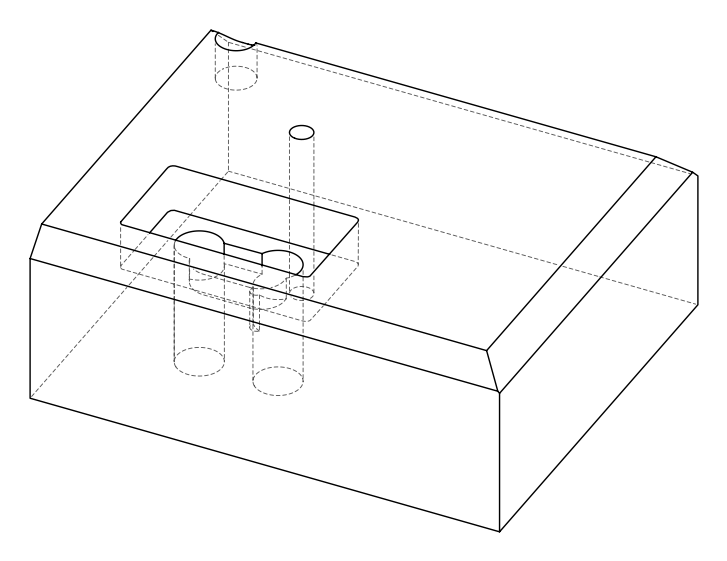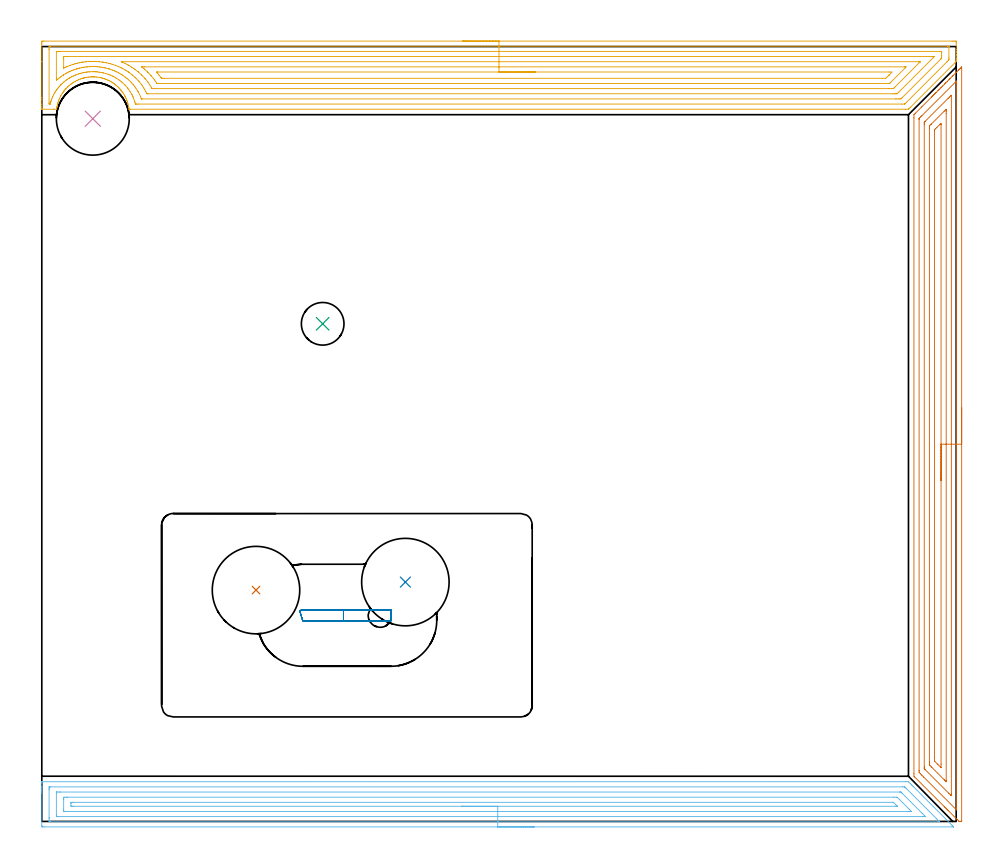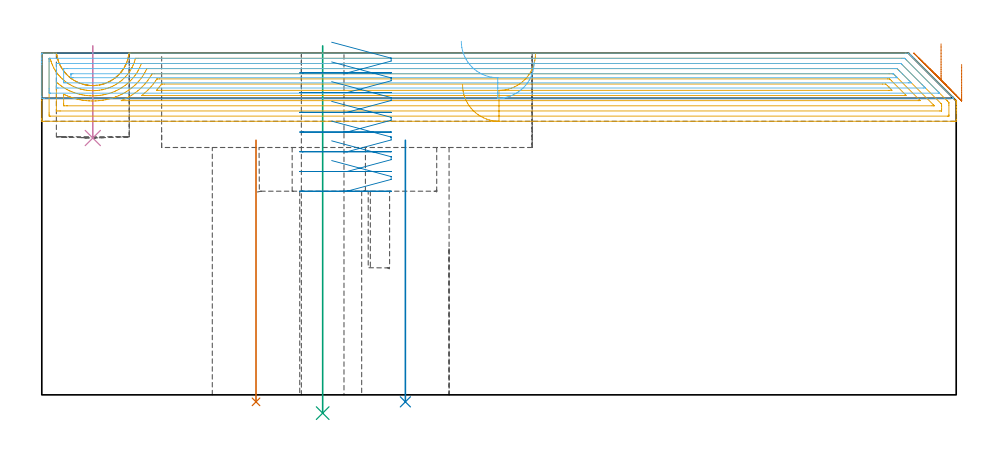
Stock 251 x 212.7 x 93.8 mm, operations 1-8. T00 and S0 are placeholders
(PLAN: 10 operations, 5 tool changes, 79.6 min)
(1 INDEXABLE_INSERT_DRILL_THROUGH_HOLE_FROM_SOLID | STEP1HOLE | NXT0302_019 | 0.29 min | 42414 mm3)
(2 INDEXABLE_INSERT_DRILL_THROUGH_HOLE_FROM_SOLID_1 | STEP1HOLE_1 | NXT0302_019 | 0.29 min | 42413 mm3)
(3 DRILL_THROUGH_HOLE_FROM_SOLID_MATERIAL | STEP1HOLE_2 | UGT0301_512 | 0.4 min | 10068 mm3)
(4 INDEXABLE_INSERT_DRILL_BLIND_HOLE_FROM_SOLID | STEP1POCKET | NXT0302_011 | 0.1 min | 7243 mm3)
(5 AREA_MILL | FG_CHAMFER_SURFACE | UGT0205_001 | 13.78 min | 43384 mm3)
(6 AREA_MILL_1 | FG_CHAMFER_SURFACE_1 | UGT0205_001 | 9.99 min | 19301 mm3)
(7 AREA_MILL_2 | FG_CHAMFER_SURFACE_2 | UGT0205_001 | 8.07 min | 16331 mm3)
(8 MILL_OPEN_POCKET | POCKET_OPEN | UGT0201_107 | Follow Part, ap 6.25, ae 75% | 1.79 min | 31065 mm3)
(9 MILL_RECTANGULAR_POCKET | POCKET_RECTANGULAR_STRAIGHT | NXT0201_008 | Follow Part, ap 1.5, ae 75% | 44.12 min | 102122 mm3)
(10 MILL_SLOT_ROUND_PART | SLOT_PARTIAL_ROUND | NXT0201_008 | Follow Part, ap 1.5, ae 75% | 0.72 min | 298 mm3)
(TOOL NXT0302_019 | Index. Insert Drill 24mm [880-D2400L25-05] | D24 PA176 FL120 Z2)
(TOOL UGT0301_512 | Carbide Drill 11.7 mm | D11.7 PA118 FL94 Z2)
(TOOL NXT0302_011 | Index. Insert Drill 20mm [880-D2000L25-05] | D20 PA176 FL100 Z2)
(TOOL UGT0205_001 | Chamfer Mill 20 x 3 x 45 deg. | D20 FL50 Z2)
(TOOL UGT0201_107 | End Mill 25 mm | D25 FL25 Z2)
(TOOL NXT0201_008 | ENDMILL 6mm [2P460-0600-NA 1630] | D6 FL26 Z6)
(OP 1 INDEXABLE_INSERT_DRILL_THROUGH_HOLE_FROM_SOLID)
G17 G21 G94 G90
T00 M6
G54
G17 G0 G90 X58.8 Y63.5 S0 M3
G43 Z103.8 H1
G94 G81 G98 Z-1.919 F250. R69.9
G80
M5
M2
(OP 2 INDEXABLE_INSERT_DRILL_THROUGH_HOLE_FROM_SOLID_1)
G17 G21 G94 G90
T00 M6
G54
G17 G0 G90 X99.8 Y65.7 S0 M3
G43 Z103.8 H1
G94 G81 G98 Z-1.919 F250. R69.9
G80
M5
M2
(OP 3 DRILL_THROUGH_HOLE_FROM_SOLID_MATERIAL)
G17 G21 G94 G90
T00 M6
G54
G17 G0 G90 X77.1 Y136.6 S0 M3
G43 Z103.8 H0
G94 G81 G98 Z-5.015 F250. R95.8
G80
M5
M2
(OP 4 INDEXABLE_INSERT_DRILL_BLIND_HOLE_FROM_SOLID)
G17 G21 G94 G90
T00 M6
G54
G17 G0 G90 X14. Y192.9 S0 M3
G43 Z103.8 H1
G94 G81 G98 Z70.5 F250. R95.8
G80
M5
M2
(OP 5 AREA_MILL)
G17 G21 G94 G90
T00 M6
G54
G17 G0 G90 X115.5 Y214.2 S1061 M3
G43 Z103.8 H0
Z85.1
G94 G1 X115.538 Z84.228 F250.
X115.652 Z83.363
X115.841 Z82.512
X116.103 Z81.68
X116.437 Z80.874
X116.84 Z80.1
X117.308 Z79.364
X117.84 Z78.672
X118.429 Z78.029
X119.072 Z77.44
X119.764 Z76.908
X120.5 Z76.44
X121.274 Z76.037
X122.08 Z75.703
X122.912 Z75.441
X123.764 Z75.252
X124.628 Z75.138
X125.5 Z75.1
X249.895
X250.399 Y214.199 Z75.101
X250.898 Y214.194 Z75.103
X250.992 Y214.191 Z75.105
X251. Y213.7 Z75.596
Y211.93 Z77.364
Y211.352 Z77.945
Y211.045 Z78.252
Y210.467 Z78.829
Y210.16 Z79.135
Y209.545 Z79.754
Y209.275 Z80.024
Y209.005 Z80.294
Y208.961 Z80.337
X250.999 Y208.695 Z80.598
X250.99 Y208.598 Z80.694
X250.899 Y208.497 Z80.799
X250.863 Y208.463 Z80.837
X238.355 Y195.955 Z93.344
X237.985 Y195.585 Z93.714
X237.909 Y195.512 Z93.788
X237.9 Y195.507 Z93.793
X237.017 Y195.5 Z93.8
X24.243
X23.984 Y195.499 Z93.797
X23.947 Y195.505 Z93.791
X23.937 Y195.514 Z93.782
X23.882 Y195.897 Z93.401
X23.863 Y196. Z93.298
X23.806 Y196.304 Z92.996
X23.664 Y196.885 Z92.41
X23.592 Y197.184 Z92.115
X23.548 Y197.328 Z91.971
X23.457 Y197.626 Z91.673
X23.35 Y197.916 Z91.384
X23.295 Y198.065 Z91.234
X23.092 Y198.555 Z90.741
X23.045 Y198.655 Z90.64
X23. Y198.751 Z90.546
X22.948 Y198.855 Z90.445
X22.902 Y198.946 Z90.354
X22.817 Y199.098 Z90.198
X22.758 Y199.207 Z90.092
X22.657 Y199.39 Z89.909
X22.394 Y199.826 Z89.472
X22.29 Y199.983 Z89.316
X22.198 Y200.122 Z89.177
X21.973 Y200.425 Z88.872
X21.919 Y200.495 Z88.805
X21.751 Y200.707 Z88.592
X21.715 Y200.749 Z88.549
X21.611 Y200.868 Z88.428
X21.431 Y201.079 Z88.221
X21.304 Y201.226 Z88.073
X21.219 Y201.31 Z87.987
X20.942 Y201.588 Z87.71
X20.409 Y202.07 Z87.229
X20.255 Y202.195 Z87.105
X20.158 Y202.273 Z87.026
X19.9 Y202.468 Z86.829
X19.633 Y202.654 Z86.646
X19.515 Y202.735 Z86.564
X19.071 Y203.008 Z86.29
X18.62 Y203.264 Z86.035
X18.444 Y203.356 Z85.942
X18.302 Y203.422 Z85.877
X18.094 Y203.518 Z85.781
X17.726 Y203.674 Z85.624
X17.517 Y203.752 Z85.547
X17.281 Y203.839 Z85.459
X17.106 Y203.895 Z85.401
X16.832 Y203.985 Z85.314
X16.659 Y204.029 Z85.265
X16.386 Y204.103 Z85.192
X15.937 Y204.205 Z85.088
X15.819 Y204.227 Z85.065
X15.767 Y204.234 Z85.057
X15.043 Y204.336 Z84.962
X14.596 Y204.375 Z84.921
X14.389 Y204.382 Z84.907
X14.3 Y204.385 Z84.901
X14.148 Y204.394 Z84.898
X14.039 Y204.393
X13.983 Y204.391 Z84.897
X13.757 Z84.907
X13.599 Y204.384 Z84.916
X13.254 Y204.366 Z84.934
X12.806 Y204.321 Z84.977
X12.36 Y204.258 Z85.036
X12.199 Y204.23 Z85.062
X12.182 Y204.227 Z85.065
X12.005 Y204.186 Z85.107
X11.753 Y204.127 Z85.165
X11.53 Y204.076 Z85.218
X11.465 Y204.061 Z85.234
X11.307 Y204.016 Z85.278
X11.017 Y203.936 Z85.363
X10.861 Y203.883 Z85.414
X10.571 Y203.786 Z85.513
X10.122 Y203.608 Z85.691
X9.676 Y203.413 Z85.886
X9.542 Y203.349 Z85.949
X9.159 Y203.144 Z86.155
X8.782 Y202.926 Z86.373
X8.437 Y202.703 Z86.596
X8.099 Y202.468 Z86.829
X8.035 Y202.421 Z86.878
X7.888 Y202.309 Z86.99
X7.464 Y201.956 Z87.343
X7.143 Y201.67 Z87.628
X7.051 Y201.588 Z87.711
X6.993 Y201.533 Z87.766
X6.613 Y201.126 Z88.173
X6.549 Y201.053 Z88.246
X6.388 Y200.868 Z88.428
X6.246 Y200.707 Z88.592
X6.112 Y200.543 Z88.757
X6.099 Y200.527 Z88.772
X6.026 Y200.425 Z88.871
X5.954 Y200.328 Z88.971
X5.846 Y200.18 Z89.119
X5.609 Y199.827 Z89.472
X5.205 Y199.152 Z90.145
X5.177 Y199.098 Z90.198
X5.098 Y198.945 Z90.353
X4.891 Y198.507 Z90.79
X4.704 Y198.065 Z91.234
X4.616 Y197.825 Z91.475
X4.543 Y197.627 Z91.673
X4.43 Y197.273 Z92.027
X4.402 Y197.184 Z92.115
X4.317 Y196.885 Z92.411
X4.31 Y196.86 Z92.437
X4.194 Y196.303 Z92.996
X4.17 Y196.161 Z93.138
X4.139 Y195.983 Z93.317
X4.076 Y195.634 Z93.663
X4.052 Y195.505 Z93.791
X3.278 Y195.5 Z93.8
X0.155
X0.008 Y195.502 Z93.788
X0. Y195.52 Z93.771
Y195.848 Z93.451
Y196.271 Z93.029
Y196.885 Z92.41
Y198.078 Z91.219
Y198.655 Z90.639
Y208.544 Z80.754
Y213.411 Z75.886
X0.003 Y213.7 Z75.598
X0.008 Y214.192 Z75.106
X0.102 Y214.195 Z75.103
X0.601 Y214.2 Z75.1
X125.5
Y212.786 Z76.514
X248.644
X248.836 Y212.785 Z76.515
X248.931 Y212.783 Z76.517
X248.977 Y212.779 Z76.521
X248.99 Y212.777 Z76.523
X248.992 Y212.762 Z76.538
X248.997 Y212.663 Z76.637
X249. Y212.433 Z76.867
X248.999 Y209.778 Z79.522
X248.994 Y209.275 Z80.025
X248.99 Y209.084 Z80.216
X248.982 Y209.043 Z80.257
X248.96 Y209.016 Z80.284
X248.92 Y208.972 Z80.328
X248.615 Y208.664 Z80.636
X248.477 Y208.526 Z80.774
X237.37 Y197.42 Z91.88
X237.017 Y197.068 Z92.232
X236.922 Y196.979 Z92.321
X236.868 Y196.929 Z92.371
X236.771 Y196.921 Z92.379
X236.096 Y196.914 Z92.386
X26.444
X26.012 Y196.916 Z92.384
X25.797 Y196.919 Z92.381
X25.697 Y196.921 Z92.379
X25.581 Y197.35 Z91.95
X25.456 Y197.77 Z91.53
X25.4 Y197.949 Z91.351
X25.125 Y198.655 Z90.645
X25.011 Y198.931 Z90.369
X24.759 Y199.471 Z89.829
X24.721 Y199.54 Z89.76
X24.689 Y199.598 Z89.702
X24.195 Y200.425 Z88.875
X23.797 Y200.999 Z88.301
X23.555 Y201.31 Z87.99
X22.904 Y202.063 Z87.237
X22.773 Y202.195 Z87.105
X22.012 Y202.906 Z86.394
X21.804 Y203.08 Z86.22
X21.42 Y203.38 Z85.92
X21.12 Y203.594 Z85.706
X20.549 Y203.965 Z85.335
X20.228 Y204.157 Z85.143
X19.773 Y204.417 Z84.883
X19.336 Y204.626 Z84.674
X18.827 Y204.85 Z84.45
X18.444 Y205. Z84.3
X18.201 Y205.09 Z84.21
X17.552 Y205.298 Z84.002
X16.935 Y205.461 Z83.839
X16.659 Y205.528 Z83.772
X16.565 Y205.548 Z83.752
X16.485 Y205.562 Z83.738
X15.767 Y205.672 Z83.628
X15.337 Y205.735 Z83.565
X14.875 Y205.776 Z83.524
X14.83 Y205.779 Z83.521
X14.394 Y205.797 Z83.503
X13.983 Y205.807 Z83.493
X13.911 Y205.806 Z83.494
X13.091 Y205.774 Z83.526
X13.054 Y205.771 Z83.529
X12.657 Y205.735 Z83.565
X12.249 Y205.685 Z83.615
X12.199 Y205.677 Z83.623
X11.812 Y205.615 Z83.685
X11.489 Y205.554 Z83.746
X11.406 Y205.537 Z83.763
X11.307 Y205.515 Z83.785
X10.77 Y205.383 Z83.917
X10.613 Y205.341 Z83.959
X10.415 Y205.283 Z84.017
X10.081 Y205.18 Z84.12
X9.522 Y204.987 Z84.313
X9.422 Y204.949 Z84.351
X9.174 Y204.85 Z84.45
X8.63 Y204.611 Z84.689
X8.197 Y204.395 Z84.905
X7.738 Y204.145 Z85.155
X7.623 Y204.079 Z85.221
X7.435 Y203.965 Z85.335
X7.08 Y203.733 Z85.567
X6.846 Y203.574 Z85.726
X6.559 Y203.365 Z85.935
X6.195 Y203.08 Z86.22
X6.063 Y202.972 Z86.328
X5.954 Y202.879 Z86.421
X5.593 Y202.553 Z86.747
X5.221 Y202.195 Z87.105
X5.142 Y202.115 Z87.185
X5.062 Y202.03 Z87.27
X4.725 Y201.644 Z87.656
X4.439 Y201.31 Z87.99
X4.32 Y201.161 Z88.139
X4.17 Y200.963 Z88.337
X3.951 Y200.642 Z88.658
X3.808 Y200.425 Z88.875
X3.608 Y200.098 Z89.202
X3.277 Y199.544 Z89.756
X3.276 Y199.542 Z89.758
X2.995 Y198.935 Z90.365
X2.876 Y198.655 Z90.645
X2.737 Y198.307 Z90.993
X2.544 Y197.77 Z91.53
X2.504 Y197.652 Z91.648
X2.385 Y197.264 Z92.036
X2.305 Y196.965 Z92.335
X2.293 Y196.928 Z92.372
X2.257 Y196.921 Z92.379
X2.161 Y196.919 Z92.381
X2.064
X2.023 Y196.921 Z92.379
X2.01 Y196.951 Z92.349
X2.006 Y197.061 Z92.239
X2.001 Y197.266 Z92.034
Y211.93 Z77.37
X2.002 Y212.31 Z76.99
X2.01 Y212.694 Z76.606
X2.017 Y212.779 Z76.521
X2.062 Y212.781 Z76.519
X2.17 Y212.784 Z76.516
X2.385 Y212.785 Z76.515
X125.5 Y212.786 Z76.514
Y211.372 Z77.928
X246.501 Y211.371 Z77.929
X246.83 Y211.37 Z77.93
X246.94 Y211.368 Z77.932
X246.977 Y211.365 Z77.935
X246.99 Y211.361 Z77.939
X246.993 Y211.325 Z77.975
X246.997 Y211.213 Z78.087
X246.999 Y211.045 Z78.255
X247. Y210.877 Z78.423
Y210.16 Z79.14
X246.999 Y209.992 Z79.308
X246.996 Y209.823 Z79.477
X246.988 Y209.498 Z79.802
X246.83 Y209.33 Z79.97
X246.803 Y209.302 Z79.998
X236.125 Y198.624 Z90.676
X235.834 Y198.345 Z90.955
X235.555 Y198.335 Z90.965
X235.233 Y198.332 Z90.968
X234.67 Y198.329 Z90.971
X234.341
X27.694
X27.365 Y198.33 Z90.97
X27.345 Y198.332 Z90.968
X27.339 Y198.334 Z90.966
X27.328 Y198.354 Z90.946
X27.293 Y198.434 Z90.866
X27.106 Y198.912 Z90.388
X26.83 Y199.54 Z89.76
X26.473 Y200.244 Z89.056
X26.369 Y200.425 Z88.875
X26.226 Y200.671 Z88.629
X25.808 Y201.31 Z87.99
X25.581 Y201.638 Z87.662
X25.134 Y202.195 Z87.105
X24.689 Y202.71 Z86.59
X24.334 Y203.08 Z86.22
X23.797 Y203.582 Z85.718
X23.366 Y203.965 Z85.335
X22.904 Y204.329 Z84.971
X22.15 Y204.85 Z84.45
X22.012 Y204.941 Z84.359
X21.76 Y205.1 Z84.2
X21.12 Y205.462 Z83.838
X20.584 Y205.735 Z83.565
X20.228 Y205.901 Z83.399
X19.925 Y206.036 Z83.264
X19.336 Y206.264 Z83.036
X18.517 Y206.547 Z82.753
X18.444 Y206.571 Z82.729
X18.281 Y206.62 Z82.68
X17.552 Y206.804 Z82.496
X17.306 Y206.863 Z82.437
X16.939 Y206.938 Z82.362
X16.659 Y206.983 Z82.317
X16.227 Y207.049 Z82.251
X15.767 Y207.11 Z82.19
X15.218 Y207.165 Z82.135
X14.875 Y207.19 Z82.11
X14.276 Y207.214 Z82.086
X13.983 Y207.218 Z82.082
X13.399 Y207.199 Z82.101
X13.091 Y207.185 Z82.115
X12.561 Y207.146 Z82.154
X12.199 Y207.108 Z82.192
X11.763 Y207.053 Z82.247
X11.307 Y206.984 Z82.316
X11.001 Y206.923 Z82.377
X10.415 Y206.792 Z82.508
X10.275 Y206.758 Z82.542
X9.737 Y206.62 Z82.68
X9.572 Y206.571 Z82.729
X9.522 Y206.556 Z82.744
X8.906 Y206.347 Z82.953
X8.63 Y206.25 Z83.05
X8.258 Y206.104 Z83.196
X7.738 Y205.887 Z83.413
X7.632 Y205.84 Z83.46
X7.406 Y205.735 Z83.565
X7.036 Y205.546 Z83.754
X6.846 Y205.446 Z83.854
X6.463 Y205.23 Z84.07
X5.954 Y204.928 Z84.372
X5.906 Y204.898 Z84.402
X5.833 Y204.85 Z84.45
X5.38 Y204.534 Z84.766
X5.062 Y204.303 Z84.997
X4.639 Y203.965 Z85.335
X4.384 Y203.752 Z85.548
X4.052 Y203.469 Z85.831
X4.018 Y203.442 Z85.858
X4.011 Y203.438 Z85.862
X4.009 Y203.461 Z85.839
X4.002 Y203.797 Z85.503
X4.001 Y203.965 Z85.335
X4. Y204.133 Z85.167
X4.001 Y211.045 Z78.255
X4.003 Y211.213 Z78.087
X4.007 Y211.325 Z77.975
X4.01 Y211.361 Z77.939
X4.023 Y211.365 Z77.935
X4.06 Y211.368 Z77.932
X4.17 Y211.37 Z77.93
X4.732 Y211.371 Z77.929
X5.062 Y211.372 Z77.928
X125.5
Y209.957 Z79.343
X244.358
X244.755 Y209.956 Z79.344
X244.856 Y209.954 Z79.346
X244.948 Y209.95 Z79.35
X244.984 Y209.946 Z79.354
X244.961 Y209.921 Z79.379
X244.802 Y209.754 Z79.546
X244.684 Y209.634 Z79.666
X235.233 Y200.181 Z89.119
X234.909 Y199.861 Z89.439
X234.824 Y199.781 Z89.519
X234.8 Y199.76 Z89.54
X234.768 Y199.75 Z89.55
X234.684 Y199.748 Z89.552
X234.341 Y199.744 Z89.556
X234.136 Y199.743 Z89.557
X233.448
X29.149
X28.944 Y199.744 Z89.556
X28.879 Y199.747 Z89.553
X28.851 Y199.75 Z89.55
X28.834 Y199.779 Z89.521
X28.817 Y199.811 Z89.489
X28.766 Y199.921 Z89.379
X28.503 Y200.425 Z88.875
X28.257 Y200.889 Z88.411
X28.002 Y201.31 Z87.99
X27.58 Y201.982 Z87.318
X27.43 Y202.195 Z87.105
X27.365 Y202.285 Z87.015
X26.713 Y203.08 Z86.22
X26.473 Y203.358 Z85.942
X25.895 Y203.965 Z85.335
X25.581 Y204.26 Z85.04
X24.926 Y204.85 Z84.45
X24.689 Y205.04 Z84.26
X23.924 Y205.609 Z83.691
X23.797 Y205.696 Z83.604
X23.738 Y205.735 Z83.565
X23.231 Y206.06 Z83.24
X22.904 Y206.258 Z83.042
X22.269 Y206.62 Z82.68
X22.012 Y206.756 Z82.544
X21.732 Y206.898 Z82.402
X21.12 Y207.172 Z82.128
X20.311 Y207.505 Z81.795
X20.228 Y207.536 Z81.764
X20.179 Y207.554 Z81.746
X19.336 Y207.831 Z81.469
X18.868 Y207.969 Z81.331
X18.444 Y208.079 Z81.221
X17.682 Y208.261 Z81.039
X17.552 Y208.286 Z81.014
X16.956 Y208.39 Z80.91
X16.659 Y208.435 Z80.865
X16.607 Y208.442 Z80.858
X15.767 Y208.54 Z80.76
X15.599 Y208.556 Z80.744
X14.875 Y208.607 Z80.693
X14.647 Y208.616 Z80.684
X13.983 Y208.633 Z80.667
X13.744 Y208.627 Z80.673
X13.091 Y208.603 Z80.697
X12.887 Y208.592 Z80.708
X12.199 Y208.539 Z80.761
X12.062 Y208.525 Z80.775
X11.307 Y208.435 Z80.865
X11.266 Y208.43 Z80.87
X10.999 Y208.39 Z80.91
X10.507 Y208.298 Z81.002
X10.415 Y208.278 Z81.022
X9.782 Y208.132 Z81.168
X9.522 Y208.068 Z81.232
X9.081 Y207.952 Z81.348
X8.63 Y207.816 Z81.484
X8.393 Y207.74 Z81.56
X7.738 Y207.523 Z81.777
X7.725 Y207.518 Z81.782
X7.689 Y207.505 Z81.795
X7.093 Y207.26 Z82.04
X6.846 Y207.156 Z82.144
X6.473 Y206.99 Z82.31
X6.026 Y206.788 Z82.512
X6.011 Y206.782 Z82.518
X6.008 Y206.813 Z82.487
X6.004 Y206.905 Z82.395
X6.001 Y207.09 Z82.21
X6. Y209.275 Z80.025
X6.004 Y209.694 Z79.606
X6.008 Y209.904 Z79.396
X6.01 Y209.95 Z79.35
X6.06 Y209.952 Z79.348
X6.16 Y209.955 Z79.345
X6.846 Y209.957 Z79.343
X7.05
X125.5
Y208.543 Z80.757
X240.586
X240.74 Y208.542 Z80.758
X241.049 Y208.538 Z80.762
X241.121 Y208.536 Z80.764
X241.104 Y208.514 Z80.786
X241.056 Y208.459 Z80.841
X240.991 Y208.39 Z80.91
X234.341 Y201.739 Z87.561
X234.125 Y201.525 Z87.775
X233.906 Y201.31 Z87.99
X233.752 Y201.164 Z88.136
X233.6 Y201.16 Z88.14
X233.448 Y201.158 Z88.142
X232.711 Y201.157 Z88.143
X232.556
X30.934
X30.27 Y201.164 Z88.136
X30.238 Y201.213 Z88.087
X30.178 Y201.31 Z87.99
X30.042 Y201.541 Z87.759
X29.63 Y202.195 Z87.105
X29.149 Y202.919 Z86.381
X29.025 Y203.08 Z86.22
X28.537 Y203.688 Z85.612
X28.301 Y203.965 Z85.335
X28.257 Y204.015 Z85.285
X27.457 Y204.85 Z84.45
X27.365 Y204.941 Z84.359
X26.497 Y205.735 Z83.565
X26.473 Y205.756 Z83.544
X26.355 Y205.852 Z83.448
X25.581 Y206.425 Z82.875
X25.309 Y206.62 Z82.68
X24.689 Y207.034 Z82.266
X23.914 Y207.505 Z81.795
X23.797 Y207.574 Z81.726
X23.634 Y207.666 Z81.634
X22.904 Y208.039 Z81.261
X22.147 Y208.39 Z80.91
X21.858 Y208.513 Z80.787
X21.831 Y208.527 Z80.773
X21.813 Y208.538 Z80.762
X21.82 Y208.539 Z80.761
X21.859 Y208.542 Z80.758
X125.5 Y208.543 Z80.757
Y207.129 Z82.171
X236.807
X237.017 Y207.128 Z82.172
X237.12 Y207.126 Z82.174
X237.25 Y207.122 Z82.178
X237.165 Y207.023 Z82.277
X237.107 Y206.959 Z82.341
X237.017 Y206.865 Z82.435
X233.233 Y203.08 Z86.22
X232.895 Y202.744 Z86.556
X232.779 Y202.633 Z86.667
X232.735 Y202.594 Z86.706
X232.712 Y202.578 Z86.722
X232.684 Y202.576 Z86.724
X232.556 Y202.573 Z86.727
X232.177 Y202.571 Z86.729
X32.339
X31.826 Y202.574 Z86.726
X31.655 Y202.576 Z86.724
X31.599 Y202.578 Z86.722
X31.56 Y202.633 Z86.667
X31.485 Y202.742 Z86.558
X31.257 Y203.08 Z86.22
X30.934 Y203.554 Z85.746
X30.607 Y203.965 Z85.335
X30.042 Y204.656 Z84.644
X29.865 Y204.85 Z84.45
X29.149 Y205.609 Z83.691
X29.019 Y205.735 Z83.565
X28.257 Y206.434 Z82.866
X28.046 Y206.62 Z82.68
X27.438 Y207.111 Z82.189
X27.43 Y207.124 Z82.176
X27.437 Y207.125 Z82.175
X27.573 Y207.127 Z82.173
X27.744 Y207.129 Z82.171
X28.257
X125.5
Y205.715 Z83.585
X232.577
X233.372 Y205.708 Z83.592
X232.993 Y205.302 Z83.998
X232.558 Y204.855 Z84.445
X232.556 Y204.853 Z84.447
X232.104 Y204.413 Z84.887
X231.664 Y203.992 Z85.308
X231.639 Y203.99 Z85.31
X230.772 Y203.985 Z85.315
X33.61
X33.154 Y203.987 Z85.313
X32.936 Y203.99 Z85.31
X32.887 Y203.992 Z85.308
X32.826 Y204.064 Z85.236
X32.718 Y204.203 Z85.097
X32.197 Y204.85 Z84.45
X31.826 Y205.307 Z83.993
X31.527 Y205.655 Z83.645
X31.491 Y205.698 Z83.602
X31.805 Y205.714 Z83.586
X31.826
X125.5 Y205.715 Z83.585
X126.372 Z83.623
X127.236 Z83.737
X128.088 Z83.926
X128.92 Z84.188
X129.726 Z84.522
X130.5 Z84.925
X131.236 Z85.394
X131.928 Z85.925
X132.571 Z86.514
X133.16 Z87.157
X133.692 Z87.85
X134.16 Z88.585
X134.563 Z89.359
X134.897 Z90.165
X135.159 Z90.997
X135.348 Z91.849
X135.462 Z92.714
X135.5 Z93.585
G0 Z103.8
M5
M2
(OP 6 AREA_MILL_1)
G17 G21 G94 G90
T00 M6
G54
G17 G0 G90 X135.15 Y-1.5 S1061 M3
G43 Z103.8 H0
Z91.4
G94 G1 X135.112 Z90.528 F250.
X134.998 Z89.663
X134.809 Z88.812
X134.547 Z87.98
X134.213 Z87.174
X133.81 Z86.4
X133.342 Z85.664
X132.81 Z84.972
X132.221 Z84.329
X131.578 Z83.74
X130.886 Z83.208
X130.15 Z82.74
X129.376 Z82.337
X128.57 Z82.003
X127.738 Z81.741
X126.887 Z81.552
X126.022 Z81.438
X125.15 Z81.4
X0.61 Y-1.499 Z81.401
X0.145 Y-1.495 Z81.403
X0.009 Y-1.492 Z81.406
X0. Y-1.036 Z81.862
Y7.788 Z90.682
Y8.348 Z91.245
Y8.671 Z91.567
Y9.23 Z92.126
Y9.553 Z92.448
Y10.56 Z93.46
X0.007 Y10.892 Z93.783
X0.008 Y10.897 Z93.788
X0.163 Y10.9 Z93.8
X237.192
X237.891 Y10.903 Z93.795
X237.902 Y10.897 Z93.79
X237.926 Y10.877 Z93.772
X238.418 Y10.382 Z93.282
X238.68 Y10.121 Z93.02
X238.808 Y9.994 Z92.89
X239.168 Y9.632 Z92.532
X249.837 Y-1.036 Z81.861
X250.285 Y-1.487 Z81.413
X250.286 Y-1.496 Z81.404
X250.285 Y-1.5 Z81.4
X125.15
Y-0.086 Z82.814
X2.395 Y-0.085 Z82.815
X2.326
X2.021 Y-0.079 Z82.821
X2.01 Y0.02 Z82.92
X2.003 Y0.234 Z83.134
X2.001 Y0.729 Z83.629
X2. Y1.12 Z84.02
X2.001 Y8.671 Z91.571
X2.002 Y9.059 Z91.959
X2.01 Y9.451 Z92.351
X2.017 Y9.48 Z92.38
X2.036 Y9.481 Z92.381
X2.086 Y9.484 Z92.384
X2.189 Y9.485 Z92.385
X2.395 Y9.486 Z92.386
X236.367
X236.779 Y9.483 Z92.383
X236.83 Y9.481 Z92.381
X236.852 Y9.479 Z92.379
X236.885 Y9.453 Z92.353
X237.023 Y9.322 Z92.222
X237.192 Y9.158 Z92.058
X245.621 Y0.729 Z83.629
X246.119 Y0.229 Z83.129
X246.324 Y0.016 Z82.916
X246.414 Y-0.079 Z82.821
X246.119 Y-0.084 Z82.816
X246.05 Y-0.085 Z82.815
X125.15 Y-0.086 Z82.814
Y1.328 Z84.228
X4.467 Y1.329 Z84.229
X4.181 Y1.331 Z84.231
X4.086 Y1.332 Z84.232
X4.018 Y1.335 Z84.235
X4.01 Y1.433 Z84.333
X4.004 Y1.612 Z84.512
X4.001 Y1.79 Z84.69
Y7.788 Z90.688
X4.002 Y7.965 Z90.865
X4.007 Y8.026 Z90.926
X4.012 Y8.065 Z90.965
X4.039 Y8.066 Z90.966
X4.181 Y8.069 Z90.969
X4.787 Y8.071 Z90.971
X5.074
X235.406
X235.693 Y8.069 Z90.969
X235.774 Y8.067 Z90.967
X235.82 Y8.065 Z90.965
X235.842 Y8.047 Z90.947
X235.934 Y7.961 Z90.861
X236.112 Y7.788 Z90.688
X241.655 Y2.246 Z85.146
X242.287 Y1.612 Z84.512
X242.548 Y1.347 Z84.247
X242.551 Y1.334 Z84.234
X242.548 Y1.333 Z84.233
X241.941 Y1.329 Z84.229
X125.15 Y1.328 Z84.228
Y2.743 Z85.643
X6.859
X6.607 Y2.744 Z85.644
X6.12 Y2.75 Z85.65
X6.01 Y2.754 Z85.654
X6.005 Y2.946 Z85.846
X6. Y3.343 Z86.243
Y5.99 Z88.89
Y6.024 Z88.924
X6.008 Y6.448 Z89.348
X6.014 Y6.65 Z89.55
X6.221 Y6.654 Z89.554
X6.859 Y6.657 Z89.557
X7.111
X233.872
X234.513 Y6.653 Z89.553
X234.772 Y6.65 Z89.55
X235.406 Y6.045 Z88.945
X235.428 Y6.024 Z88.924
X236.299 Y5.153 Z88.053
X238.084 Y3.367 Z86.267
X238.503 Y2.937 Z85.837
X238.681 Y2.749 Z85.649
X238.581 Y2.747 Z85.647
X238.084 Y2.743 Z85.643
X237.833
X125.15
Y4.157 Z87.057
X8.645
X8.542 Y4.159 Z87.059
X8.336 Y4.164 Z87.064
X8.01 Y4.175 Z87.075
X8.008 Y4.259 Z87.159
X8.001 Y4.895 Z87.795
X8.004 Y5.141 Z88.041
X8.007 Y5.22 Z88.12
X8.009 Y5.234 Z88.134
X8.095 Y5.237 Z88.137
X8.232 Y5.241 Z88.141
X8.438 Y5.243 Z88.143
X8.542
X233.518
X233.621 Y5.242 Z88.142
X233.723 Y5.238 Z88.138
X233.749 Y5.236 Z88.136
X233.765 Y5.226 Z88.126
X233.798 Y5.199 Z88.099
X233.859 Y5.141 Z88.041
X234.513 Y4.488 Z87.388
X234.739 Y4.259 Z87.159
X234.811 Y4.18 Z87.08
X234.825 Y4.164 Z87.064
X234.788 Y4.161 Z87.061
X234.72 Y4.159 Z87.059
X234.616 Y4.157 Z87.057
X234.513
X125.15
X124.278 Z87.095
X123.414 Z87.209
X122.562 Z87.398
X121.73 Z87.66
X120.924 Z87.994
X120.15 Z88.397
X119.414 Z88.865
X118.722 Z89.396
X118.079 Z89.986
X117.49 Z90.629
X116.959 Z91.321
X116.49 Z92.057
X116.087 Z92.831
X115.753 Z93.637
X115.491 Z94.469
X115.302 Z95.32
X115.188 Z96.185
X115.15 Z97.057
G0 Z103.8
M5
M2
(OP 7 AREA_MILL_2)
G17 G21 G94 G90
T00 M6
G54
G17 G0 G90 X252.5 Y113.55 S1061 M3
G43 Z103.8 H0
Z90.7
G94 G1 Y113.512 Z89.828 F250.
Y113.398 Z88.964
Y113.209 Z88.112
Y112.947 Z87.28
Y112.613 Z86.474
Y112.21 Z85.7
Y111.742 Z84.964
Y111.21 Z84.272
Y110.621 Z83.629
Y109.978 Z83.04
Y109.286 Z82.509
Y108.55 Z82.04
Y107.776 Z81.637
Y106.97 Z81.303
Y106.138 Z81.041
Y105.286 Z80.852
Y104.422 Z80.738
Y103.55 Z80.7
Y0.145
X252.498 Y0.065 Z80.702
X252.494 Y0.01 Z80.706
X252.116 Y0. Z81.084
X251.882 Z81.318
X251.874 Z81.326
X251.794 Y0.01 Z81.404
X251.657 Y0.142 Z81.539
X251.218 Y0.582 Z81.981
X248.877 Y2.922 Z84.32
X248.832 Y2.968 Z84.367
X248.632 Y3.167 Z84.567
X248.584 Y3.215 Z84.613
X248.534 Y3.265 Z84.665
X248.344 Y3.455 Z84.855
X248.291 Y3.507 Z84.905
X248.237 Y3.562 Z84.962
X248.056 Y3.744 Z85.143
X247.999 Y3.8 Z85.198
X247.94 Y3.859 Z85.259
X247.767 Y4.032 Z85.432
X247.706 Y4.092 Z85.49
X239.586 Y12.214 Z93.614
X239.402 Y12.405 Z93.787
X239.4 Y13.07 Z93.8
Y193.138
X239.407 Y194.001 Z93.793
X239.431 Y194.029 Z93.769
X239.804 Y194.404 Z93.395
X241.56 Y196.161 Z91.638
X244.194 Y198.796 Z89.002
X244.331 Y198.932 Z88.867
X244.494 Y199.095 Z88.704
X244.633 Y199.235 Z88.563
X244.777 Y199.378 Z88.421
X244.926 Y199.527 Z88.271
X245.072 Y199.674 Z88.123
X245.222 Y199.823 Z87.976
X245.359 Y199.96 Z87.839
X245.511 Y200.113 Z87.684
X246. Y200.6 Z87.2
X246.263 Y200.863 Z86.936
X246.389 Y200.991 Z86.807
X246.745 Y201.345 Z86.455
X246.919 Y201.519 Z86.281
X247.154 Y201.755 Z86.044
X247.267 Y201.869 Z85.929
X247.838 Y202.438 Z85.361
X248.045 Y202.646 Z85.153
X248.145 Y202.747 Z85.051
X248.584 Y203.185 Z84.615
X249.023 Y203.625 Z84.173
X249.234 Y203.835 Z83.965
X249.265 Y203.865 Z83.934
X249.901 Y204.503 Z83.295
X250.105 Y204.705 Z83.095
X250.779 Y205.381 Z82.417
X250.946 Y205.546 Z82.254
X251.017 Y205.618 Z82.182
X251.657 Y206.259 Z81.54
X251.786 Y206.386 Z81.414
X251.909 Y206.509 Z81.291
X252.096 Y206.697 Z81.101
X252.205 Y206.806 Z80.992
X252.435 Y207.035 Z80.764
X252.495 Y207.083 Z80.704
X252.497 Y207.077 Z80.703
X252.5 Y206.887 Z80.7
Y206.806
Y103.55
X251.086 Z82.114
X251.085 Y3.4 Z82.115
X251.084 Y3.265 Z82.116
X251.081 Y3.205 Z82.119
X251.079 Y3.186 Z82.121
X251.073 Y3.189 Z82.127
X251.05 Y3.206 Z82.15
X250.985 Y3.265 Z82.215
X242.07 Y12.179 Z91.13
X241.56 Y12.692 Z91.64
X241.186 Y13.071 Z92.014
X240.821 Y13.454 Z92.379
X240.816 Y13.826 Z92.384
X240.815 Y13.962 Z92.385
Y192.625
X240.816 Y192.814 Z92.384
X240.819 Y192.908 Z92.381
X240.821 Y192.951 Z92.379
X240.839 Y192.978 Z92.361
X240.99 Y193.138 Z92.21
X241.276 Y193.426 Z91.924
X241.56 Y193.71 Z91.64
X250.881 Y203.03 Z82.319
X251.01 Y203.155 Z82.19
X251.074 Y203.214 Z82.126
X251.079 Y203.216 Z82.121
X251.081 Y203.179 Z82.119
X251.084 Y203.079 Z82.116
X251.085 Y202.943 Z82.115
X251.086 Y202.777 Z82.114
Y103.55
X249.672 Z83.528
X249.671 Y7.51 Z83.529
X249.67 Y7.297 Z83.53
X249.668 Y7.155 Z83.532
X249.665 Y7.058 Z83.535
X249.624 Y7.087 Z83.576
X249.462 Y7.244 Z83.738
X248.977 Y7.722 Z84.223
X242.438 Y14.262 Z90.762
X242.293 Y14.41 Z90.907
X242.257 Y14.449 Z90.943
X242.242 Y14.468 Z90.958
X242.235 Y14.501 Z90.965
X242.232 Y14.641 Z90.968
X242.23 Y14.854 Z90.97
X242.229 Y15.066 Z90.971
Y191.355
X242.23 Y191.566 Z90.97
X242.233 Y191.78 Z90.967
X242.235 Y191.917 Z90.965
X242.287 Y191.976 Z90.913
X242.438 Y192.137 Z90.762
X242.491 Y192.192 Z90.709
X248.785 Y198.486 Z84.415
X249.127 Y198.826 Z84.073
X249.462 Y199.157 Z83.738
X249.575 Y199.263 Z83.625
X249.665 Y199.335 Z83.535
X249.67 Y199.247 Z83.53
X249.671 Y199.229 Z83.529
X249.672 Y103.55 Z83.528
X248.257 Z84.943
Y11.288
X248.254 Y10.951 Z84.946
X248.253 Y10.917 Z84.947
X248.251 Y10.909 Z84.949
X248.229 Y10.929 Z84.971
X248.108 Y11.045 Z85.092
X247.861 Y11.288 Z85.339
X247.706 Y11.442 Z85.494
X244.295 Y14.854 Z88.905
X244.194 Y14.955 Z89.006
X243.803 Y15.35 Z89.397
X243.706 Y15.451 Z89.494
X243.659 Y15.501 Z89.541
X243.65 Y15.56 Z89.55
X243.647 Y15.745 Z89.553
X243.644 Y16.304 Z89.556
X243.643 Y190.131 Z89.557
X243.644 Y190.463 Z89.556
X243.647 Y190.743 Z89.553
X243.65 Y190.878 Z89.55
X243.713 Y190.952 Z89.487
X244.104 Y191.355 Z89.096
X244.149 Y191.4 Z89.051
X247.706 Y194.958 Z85.494
X248.133 Y195.379 Z85.067
X248.185 Y195.427 Z85.015
X248.251 Y195.483 Z84.949
X248.253 Y195.397 Z84.947
X248.256 Y195.254 Z84.944
X248.257 Y194.92 Z84.943
Y194.361
Y103.55
X246.843 Z86.357
Y15.745
X246.841 Y14.854 Z86.359
X246.84 Y14.841 Z86.36
X246.828 Y14.782 Z86.372
X246.75 Y14.854 Z86.45
X245.95 Y15.649 Z87.25
X245.854 Y15.745 Z87.346
X245.072 Y16.538 Z88.128
X245.059 Y16.636 Z88.141
X245.058 Y16.65 Z88.142
X245.057 Y17.528 Z88.143
X245.058 Y189.586 Z88.142
X245.072 Y189.862 Z88.128
X245.367 Y190.164 Z87.833
X245.662 Y190.463 Z87.538
X246.554 Y191.355 Z86.646
X246.694 Y191.491 Z86.506
X246.828 Y191.618 Z86.372
X246.842 Y191.355 Z86.358
X246.843 Y191.34 Z86.357
Y103.55
Y102.678 Z86.395
Y101.814 Z86.509
Y100.962 Z86.698
Y100.13 Z86.96
Y99.324 Z87.294
Y98.55 Z87.697
Y97.814 Z88.165
Y97.122 Z88.696
Y96.479 Z89.286
Y95.89 Z89.929
Y95.358 Z90.621
Y94.89 Z91.357
Y94.487 Z92.131
Y94.153 Z92.937
Y93.891 Z93.769
Y93.702 Z94.62
Y93.588 Z95.485
Y93.55 Z96.357
G0 Z103.8
M5
M2
(OP 8 MILL_OPEN_POCKET)
G17 G21 G94 G90
T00 M6
G54
G17 G0 G90 X79.566 Y55.1 S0 M3
G43 Z103.8 H0
Z96.8
G94 G1 X95.8 Z92.45 F250.
X95.846 Z92.438
X95.9 Y55.154 Z92.417
Y55.2 Z92.405
Y58.1 Z91.628
X83.8 Z88.386
X71.7 F500.
X71.676 Y58.097
X70.78 Y57.879
X71.604 Y55.171
X71.617 Y55.127
X71.655 Y55.1
X71.7
X95.8
X95.855 Y55.105
X95.895 Y55.145
X95.9 Y55.2
Y58.1
X83.8
X82.8
Y55.1 F250.
G0 X79.566 Z91.386
G1 X95.8 Z87.036
X95.846 Z87.023
X95.9 Y55.154 Z87.003
Y55.2 Z86.991
Y58.1 Z86.214
X83.8 Z82.971
X71.7 F500.
X71.676 Y58.097
X70.78 Y57.879
X71.604 Y55.171
X71.617 Y55.127
X71.655 Y55.1
X71.7
X95.8
X95.855 Y55.105
X95.895 Y55.145
X95.9 Y55.2
Y58.1
X83.8
X82.8
Y55.1 F250.
G0 X79.566 Z85.971
G1 X95.8 Z81.621
X95.846 Z81.609
X95.9 Y55.154 Z81.589
Y55.2 Z81.576
Y58.1 Z80.799
X83.8 Z77.557
X71.7 F500.
X71.676 Y58.097
X70.78 Y57.879
X71.604 Y55.171
X71.617 Y55.127
X71.655 Y55.1
X71.7
X95.8
X95.855 Y55.105
X95.895 Y55.145
X95.9 Y55.2
Y58.1
X83.8
X82.8
Y55.1 F250.
G0 X79.566 Z80.557
G1 X95.8 Z76.207
X95.846 Z76.195
X95.9 Y55.154 Z76.174
Y55.2 Z76.162
Y58.1 Z75.385
X83.8 Z72.143
X71.7 F500.
X71.676 Y58.097
X70.78 Y57.879
X71.604 Y55.171
X71.617 Y55.127
X71.655 Y55.1
X71.7
X95.8
X95.855 Y55.105
X95.895 Y55.145
X95.9 Y55.2
Y58.1
X83.8
X82.8
Y55.1 F250.
G0 X79.566 Z75.143
G1 X95.8 Z70.793
X95.846 Z70.781
X95.9 Y55.154 Z70.76
Y55.2 Z70.748
Y58.1 Z69.971
X83.8 Z66.729
X71.7 F500.
X71.676 Y58.097
X70.78 Y57.879
X71.604 Y55.171
X71.617 Y55.127
X71.655 Y55.1
X71.7
X95.8
X95.855 Y55.105
X95.895 Y55.145
X95.9 Y55.2
Y58.1
X83.8
X82.8
Y55.1 F250.
G0 X79.566 Z69.729
G1 X95.8 Z65.379
X95.846 Z65.366
X95.9 Y55.154 Z65.346
Y55.2 Z65.334
Y58.1 Z64.556
X83.8 Z61.314
X71.7 F500.
X71.676 Y58.097
X70.78 Y57.879
X71.604 Y55.171
X71.617 Y55.127
X71.655 Y55.1
X71.7
X95.8
X95.855 Y55.105
X95.895 Y55.145
X95.9 Y55.2
Y58.1
X83.8
X82.8
Y55.1 F250.
G0 X79.566 Z64.314
G1 X95.8 Z59.964
X95.846 Z59.952
X95.9 Y55.154 Z59.932
Y55.2 Z59.919
Y58.1 Z59.142
X83.8 Z55.9
X71.7 F500.
X71.676 Y58.097
X70.78 Y57.879
X71.604 Y55.171
X71.617 Y55.127
X71.655 Y55.1
X71.7
X95.8
X95.855 Y55.105
X95.895 Y55.145
X95.9 Y55.2
Y58.1
X83.8
X82.8
Y55.1 F250.
G0 Z103.8
M5
M2
